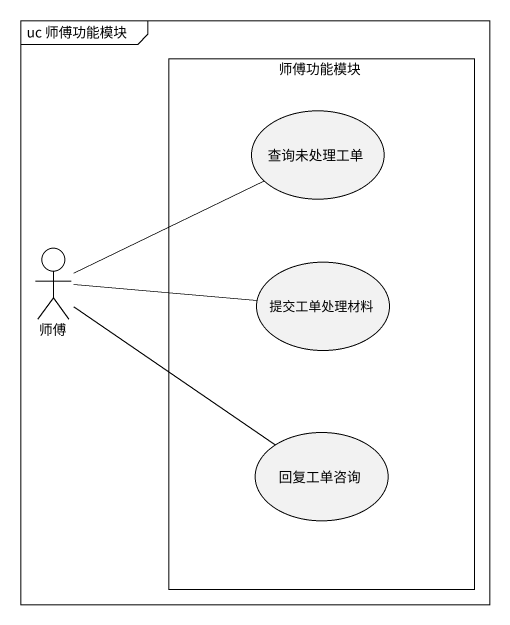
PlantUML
@startuml
mainframe uc 师傅功能模块
rectangle 师傅功能模块 {
  usecase 查询未处理工单
  usecase 提交工单处理材料
  usecase 回复工单咨询
}
actor 师傅
师傅 -right- 查询未处理工单
师傅 -right- 提交工单处理材料
师傅 -- 回复工单咨询
@enduml
